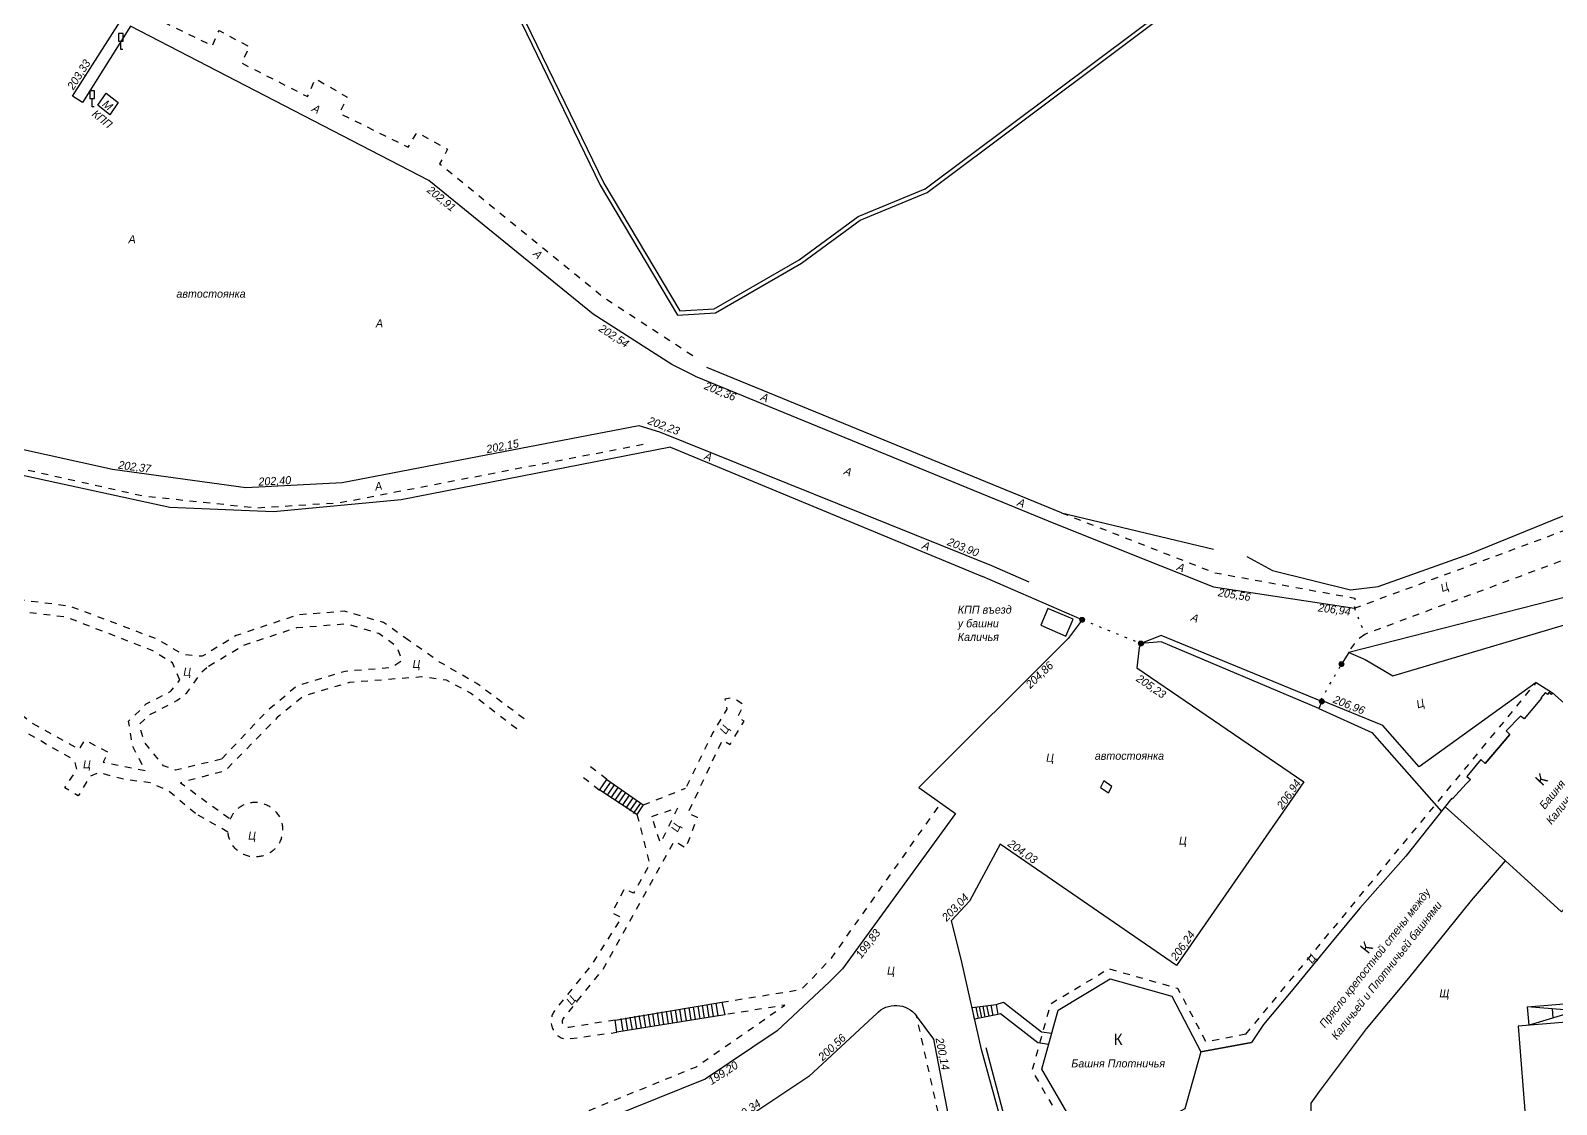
# Model space of a CAD drawing. Header units: metres. Extents: x 2227888 to 2228620, y 529759 to 530801.
# Drawn here: x 2227987.8 to 2228154.6, y 530452.1 to 530569.6 of the extents above; entities that cross this region are included whole.
import ezdxf

# ---------------------------------------------------------------- set-up
doc = ezdxf.new("R2010")
doc.units = ezdxf.units.M
doc.header["$LTSCALE"] = 0.5
for name, pattern in [('189_3', [3, 1.5, -1.5]), ('24', [3, 1.5, -1.5]), ('366', [2, 0.5, -1.5]), ('8_2', [5, 4, -1]), ('CONTI', [0])]:
    doc.linetypes.add(name, pattern=pattern)
for name, color, linetype in [('АВТОДОРОГИ', 252, 'CONTI'), ('КУЛЬТ_РИТУАЛ', 252, 'CONTI'), ('ОГРАЖДЕНИЯ', 252, 'CONTI'), ('СКЛАДСКИЕ', 252, 'CONTI'), ('ТРОТУАРЫ', 252, 'CONTI')]:
    doc.layers.add(name, color=color, linetype=linetype)
doc.layers.get('0').off()
doc.styles.add('БМ431', font='', dxfattribs={"height": 0.875})
doc.styles.add('древний курсив', font='', dxfattribs={"height": 0.875})
doc.styles.add('рубленый', font='', dxfattribs={"height": 1})
doc.styles.get('БМ431').set_extended_font_data('Bm431', italic=True)
doc.styles.get('древний курсив').set_extended_font_data('D431', italic=True)
doc.styles.get('рубленый').set_extended_font_data('P131')
doc.linetypes.add('119_3', pattern='A,6,-2,[12,GUGK.shx,S=1,R=0,X=0,Y=0],6,[12,GUGK.shx,S=1,R=180,X=0,Y=0],-2', length=16)
doc.linetypes.add('136', pattern='A,4,[2,GUGK.shx,S=0.2,R=0,X=0,Y=0],4,-2', length=10)
doc.linetypes.add('280', pattern='A,2,[9,GUGK.shx,S=0.25,R=0,X=0,Y=0.5],2,0', length=4)
doc.linetypes.add('474_1', pattern='A,1.5,[4,GUGK.shx,S=1,R=0,X=0,Y=-0.5],-0.5,[5,GUGK.shx,S=0.3,R=45,X=0,Y=0.5],0.001,-0.5,0.5', length=3.001)
doc.linetypes.add('474_2', pattern='A,2,[8,GUGK.shx,S=0.1,R=0,X=0,Y=0],2', length=4)
doc.linetypes.add('475_1a', pattern='A,2.5,[5,GUGK.shx,S=0.6,R=45,X=0,Y=0],2.5', length=5)
doc.linetypes.add('84a_2', pattern='A,0.001,[5,GUGK.shx,S=0.9,R=225,X=0,Y=0],0.5,[5,GUGK.shx,S=0.4,R=225,X=0,Y=0],0.5', length=1.001)

# ---------------------------------------------------------------- blocks, each defined once
blk = doc.blocks.new('g206_3')
for p, q in [((0.25, 1.75), (-0.25, 1.75)), ((-0.25, 1.75), (-0.25, 0.9)), ((0.25, 0.9), (0.25, 1.75)), ((-0.25, 0.9), (0, 0.9)), ((0, 0.9), (0.25, 0.9)), ((0, 0), (0, 0.9)), ((0.2, 0), (0, 0))]:
    blk.add_line(p, q)
blk = doc.blocks.new('468(1)')
at = {"color": 3}
for points in [[(-1, 1), (1, 1)], [(-0.6, 0.5), (0.6, 0.5)], [(-0.2, 0), (0.2, 0)]]:
    blk.add_lwpolyline(points, dxfattribs=at)
blk = doc.blocks.new('g107_1a')
at = {"linetype": 'Continuous'}
for p, q in [((-0.25, 0.05), (-0.05, 0.25)), ((-0.25, 0.05), (-0.05, 0.25)), ((-0.25, 0.04), (-0.04, 0.25)), ((-0.25, 0.04), (-0.04, 0.25)), ((-0.25, 0.04), (-0.04, 0.25)), ((-0.25, 0.04), (-0.04, 0.25)), ((-0.25, 0.04), (-0.04, 0.25)), ((-0.25, 0.03), (-0.03, 0.25)), ((-0.25, 0.03), (-0.03, 0.25)), ((-0.25, 0.03), (-0.03, 0.25)), ((-0.25, 0.03), (-0.03, 0.25)), ((-0.25, 0.03), (-0.03, 0.25)), ((-0.25, 0.02), (-0.02, 0.25)), ((-0.25, 0.02), (-0.02, 0.25)), ((-0.25, 0.02), (-0.02, 0.25)), ((-0.25, 0.02), (-0.02, 0.25)), ((-0.25, 0.02), (-0.02, 0.25)), ((-0.25, 0.01), (-0.01, 0.25)), ((-0.25, 0.01), (-0.01, 0.25)), ((-0.25, 0.01), (-0.01, 0.25)), ((-0.25, 0.01), (-0.01, 0.25)), ((-0.25, 0.01), (-0.01, 0.25)), ((-0.25, 0), (0, 0.25)), ((-0.25, 0), (0, 0.25)), ((-0.25, 0), (0, 0.25)), ((-0.25, 0), (0, 0.25)), ((-0.25, 0), (0, 0.25)), ((-0.25, 0), (0, 0.25)), ((-0.25, -0.01), (0.01, 0.25)), ((-0.25, -0.01), (0.01, 0.25)), ((-0.25, -0.01), (0.01, 0.25)), ((-0.25, -0.01), (0.01, 0.25)), ((-0.25, -0.01), (0.01, 0.25)), ((-0.25, -0.01), (0.01, 0.25)), ((-0.25, -0.02), (0.02, 0.25)), ((-0.25, -0.02), (0.02, 0.25)), ((-0.25, -0.02), (0.02, 0.25)), ((-0.25, -0.02), (0.02, 0.25)), ((-0.25, -0.02), (0.02, 0.25)), ((-0.25, -0.02), (0.02, 0.25)), ((-0.25, -0.03), (0.03, 0.25)), ((-0.25, -0.03), (0.03, 0.25)), ((-0.25, -0.03), (0.03, 0.25)), ((-0.25, -0.03), (0.03, 0.25)), ((-0.25, -0.03), (0.03, 0.25)), ((-0.25, -0.03), (0.03, 0.25)), ((-0.25, -0.04), (0.03, 0.25)), ((-0.25, -0.04), (0.04, 0.25)), ((-0.25, -0.04), (0.04, 0.25)), ((-0.25, -0.04), (0.04, 0.25)), ((-0.25, -0.04), (0.04, 0.25)), ((-0.25, -0.04), (0.04, 0.25)), ((-0.25, -0.04), (0.04, 0.25)), ((-0.25, -0.05), (0.05, 0.25)), ((-0.25, -0.05), (0.05, 0.25)), ((-0.25, -0.05), (0.05, 0.25)), ((-0.24, 0.08), (-0.08, 0.24)), ((-0.24, 0.08), (-0.08, 0.24)), ((-0.24, 0.08), (-0.08, 0.24)), ((-0.24, 0.07), (-0.07, 0.24)), ((-0.24, 0.07), (-0.07, 0.24)), ((-0.24, 0.07), (-0.07, 0.24)), ((-0.24, 0.07), (-0.07, 0.24)), ((-0.24, 0.06), (-0.06, 0.24)), ((-0.24, 0.06), (-0.06, 0.24)), ((-0.24, 0.06), (-0.06, 0.24)), ((-0.24, 0.06), (-0.06, 0.24)), ((-0.24, 0.06), (-0.06, 0.24)), ((-0.24, 0.05), (-0.05, 0.24)), ((-0.24, 0.05), (-0.05, 0.24)), ((-0.24, -0.05), (0.05, 0.24)), ((-0.24, -0.05), (0.05, 0.24)), ((-0.24, -0.05), (0.05, 0.24)), ((-0.24, -0.05), (0.05, 0.24)), ((-0.24, -0.06), (0.06, 0.24)), ((-0.24, -0.06), (0.06, 0.24)), ((-0.24, -0.06), (0.06, 0.24)), ((-0.24, -0.06), (0.06, 0.24)), ((-0.24, -0.06), (0.06, 0.24)), ((-0.24, -0.06), (0.06, 0.24)), ((-0.24, -0.06), (0.06, 0.24)), ((-0.24, -0.07), (0.07, 0.24)), ((-0.24, -0.07), (0.07, 0.24)), ((-0.24, -0.07), (0.07, 0.24)), ((-0.24, -0.07), (0.07, 0.24)), ((-0.24, -0.07), (0.07, 0.24)), ((-0.24, -0.07), (0.07, 0.24)), ((-0.24, -0.07), (0.07, 0.24)), ((-0.24, -0.08), (0.08, 0.24)), ((-0.24, -0.08), (0.08, 0.24)), ((-0.24, -0.08), (0.08, 0.24)), ((-0.24, -0.08), (0.08, 0.24)), ((-0.24, -0.08), (0.08, 0.24)), ((-0.24, -0.08), (0.08, 0.24)), ((-0.24, -0.08), (0.08, 0.24)), ((-0.24, -0.08), (0.08, 0.24)), ((-0.23, 0.11), (-0.11, 0.23)), ((-0.23, 0.1), (-0.1, 0.23)), ((-0.23, 0.1), (-0.1, 0.23)), ((-0.23, 0.1), (-0.1, 0.23)), ((-0.23, 0.09), (-0.09, 0.23)), ((-0.23, 0.09), (-0.09, 0.23)), ((-0.23, 0.09), (-0.09, 0.23)), ((-0.24, 0.09), (-0.09, 0.23)), ((-0.23, -0.09), (0.09, 0.23)), ((-0.23, -0.09), (0.09, 0.23)), ((-0.23, -0.09), (0.09, 0.23)), ((-0.23, -0.09), (0.09, 0.23)), ((-0.23, -0.09), (0.09, 0.23)), ((-0.23, -0.09), (0.09, 0.23)), ((-0.23, -0.09), (0.09, 0.23)), ((-0.23, -0.09), (0.09, 0.23)), ((-0.23, -0.1), (0.1, 0.23)), ((-0.23, -0.1), (0.1, 0.23)), ((-0.23, -0.1), (0.1, 0.23)), ((-0.23, -0.1), (0.1, 0.23)), ((-0.23, -0.1), (0.1, 0.23)), ((-0.23, -0.1), (0.1, 0.23)), ((-0.23, -0.1), (0.1, 0.23)), ((-0.23, -0.1), (0.1, 0.23)), ((-0.23, -0.11), (0.11, 0.23)), ((-0.23, -0.11), (0.11, 0.23)), ((-0.23, -0.11), (0.11, 0.23)), ((-0.22, 0.12), (-0.13, 0.22)), ((-0.22, 0.12), (-0.12, 0.22)), ((-0.22, 0.12), (-0.12, 0.22)), ((-0.22, 0.11), (-0.11, 0.22)), ((-0.22, 0.11), (-0.11, 0.22)), ((-0.22, -0.11), (0.11, 0.22)), ((-0.22, -0.11), (0.11, 0.22)), ((-0.22, -0.11), (0.11, 0.22)), ((-0.22, -0.11), (0.11, 0.22)), ((-0.22, -0.11), (0.11, 0.22)), ((-0.22, -0.12), (0.12, 0.22)), ((-0.22, -0.12), (0.12, 0.22)), ((-0.22, -0.12), (0.12, 0.22)), ((-0.22, -0.12), (0.12, 0.22)), ((-0.22, -0.12), (0.12, 0.22)), ((-0.22, -0.12), (0.12, 0.22)), ((-0.22, -0.12), (0.12, 0.22)), ((-0.22, -0.12), (0.12, 0.22)), ((-0.22, -0.12), (0.12, 0.22)), ((-0.22, -0.13), (0.13, 0.22)), ((-0.22, -0.13), (0.13, 0.22)), ((-0.21, 0.14), (-0.14, 0.21)), ((-0.21, 0.13), (-0.13, 0.21)), ((-0.21, 0.13), (-0.13, 0.21)), ((-0.21, -0.13), (0.13, 0.21)), ((-0.21, -0.13), (0.13, 0.21)), ((-0.21, -0.13), (0.13, 0.21)), ((-0.21, -0.13), (0.13, 0.21)), ((-0.21, -0.13), (0.13, 0.21)), ((-0.21, -0.13), (0.13, 0.21)), ((-0.21, -0.13), (0.13, 0.21)), ((-0.21, -0.14), (0.14, 0.21)), ((-0.21, -0.14), (0.14, 0.21)), ((-0.21, -0.14), (0.14, 0.21)), ((-0.21, -0.14), (0.14, 0.21)), ((-0.21, -0.14), (0.14, 0.21)), ((-0.21, -0.14), (0.14, 0.21)), ((-0.21, -0.14), (0.14, 0.21)), ((-0.21, -0.14), (0.14, 0.21)), ((-0.2, 0.15), (-0.15, 0.2)), ((-0.2, 0.14), (-0.14, 0.2)), ((-0.2, -0.14), (0.14, 0.2)), ((-0.2, -0.14), (0.14, 0.2)), ((-0.2, -0.15), (0.15, 0.2)), ((-0.2, -0.15), (0.15, 0.2)), ((-0.2, -0.15), (0.15, 0.2)), ((-0.2, -0.15), (0.15, 0.2)), ((-0.2, -0.15), (0.15, 0.2)), ((-0.2, -0.15), (0.15, 0.2)), ((-0.2, -0.15), (0.15, 0.2)), ((-0.2, -0.15), (0.15, 0.2)), ((-0.2, -0.15), (0.15, 0.2)), ((-0.2, -0.16), (0.16, 0.2)), ((-0.2, -0.16), (0.16, 0.2)), ((-0.19, 0.16), (-0.16, 0.19)), ((-0.19, -0.16), (0.16, 0.19)), ((-0.19, -0.16), (0.16, 0.19)), ((-0.19, -0.16), (0.16, 0.19)), ((-0.19, -0.16), (0.16, 0.19)), ((-0.19, -0.16), (0.16, 0.19)), ((-0.19, -0.16), (0.16, 0.19)), ((-0.19, -0.16), (0.16, 0.19)), ((-0.19, -0.16), (0.16, 0.19)), ((-0.19, -0.16), (0.16, 0.19)), ((-0.19, -0.17), (0.17, 0.19)), ((-0.19, -0.17), (0.17, 0.19)), ((-0.19, -0.17), (0.17, 0.19)), ((-0.18, -0.17), (0.17, 0.18)), ((-0.18, -0.17), (0.17, 0.18)), ((-0.18, -0.17), (0.17, 0.18)), ((-0.18, -0.17), (0.17, 0.18)), ((-0.18, -0.17), (0.17, 0.18)), ((-0.18, -0.17), (0.17, 0.18)), ((-0.18, -0.17), (0.17, 0.18)), ((-0.18, -0.17), (0.17, 0.18)), ((-0.18, -0.18), (0.18, 0.18)), ((-0.18, -0.18), (0.18, 0.18)), ((-0.18, -0.18), (0.18, 0.18)), ((-0.18, -0.18), (0.18, 0.18)), ((-0.17, -0.18), (0.18, 0.17)), ((-0.17, -0.18), (0.18, 0.17)), ((-0.17, -0.18), (0.18, 0.17)), ((-0.17, -0.18), (0.18, 0.17)), ((-0.17, -0.18), (0.18, 0.17)), ((-0.17, -0.18), (0.18, 0.17)), ((-0.17, -0.18), (0.18, 0.17)), ((-0.17, -0.19), (0.19, 0.17)), ((-0.17, -0.19), (0.19, 0.17)), ((-0.17, -0.19), (0.19, 0.17)), ((-0.17, -0.19), (0.19, 0.17)), ((-0.16, -0.19), (0.19, 0.16)), ((-0.16, -0.19), (0.19, 0.16)), ((-0.16, -0.19), (0.19, 0.16)), ((-0.16, -0.19), (0.19, 0.16)), ((-0.16, -0.19), (0.19, 0.16)), ((-0.16, -0.19), (0.19, 0.16)), ((-0.16, -0.19), (0.19, 0.16)), ((-0.16, -0.19), (0.19, 0.16)), ((-0.16, -0.19), (0.19, 0.16)), ((-0.16, -0.2), (0.2, 0.16)), ((-0.15, -0.2), (0.2, 0.15)), ((-0.15, -0.2), (0.2, 0.15)), ((-0.15, -0.2), (0.2, 0.15)), ((-0.15, -0.2), (0.2, 0.15)), ((-0.15, -0.2), (0.2, 0.15)), ((-0.15, -0.2), (0.2, 0.15)), ((-0.15, -0.2), (0.2, 0.15)), ((-0.15, -0.2), (0.2, 0.15)), ((-0.15, -0.2), (0.2, 0.15)), ((-0.15, -0.2), (0.2, 0.15)), ((-0.14, -0.2), (0.2, 0.14)), ((-0.14, -0.2), (0.2, 0.14)), ((-0.14, -0.21), (0.21, 0.14)), ((-0.14, -0.21), (0.21, 0.14)), ((-0.14, -0.21), (0.21, 0.14)), ((-0.14, -0.21), (0.21, 0.14)), ((-0.14, -0.21), (0.21, 0.14)), ((-0.14, -0.21), (0.21, 0.14)), ((-0.14, -0.21), (0.21, 0.14)), ((-0.13, -0.21), (0.21, 0.13)), ((-0.13, -0.21), (0.21, 0.13)), ((-0.13, -0.21), (0.21, 0.13)), ((-0.13, -0.21), (0.21, 0.13)), ((-0.13, -0.21), (0.21, 0.13)), ((-0.13, -0.21), (0.21, 0.13)), ((-0.13, -0.21), (0.21, 0.13)), ((-0.13, -0.22), (0.22, 0.13)), ((-0.13, -0.22), (0.22, 0.13)), ((-0.13, -0.22), (0.22, 0.12)), ((-0.12, -0.22), (0.22, 0.12)), ((-0.12, -0.22), (0.22, 0.12)), ((-0.12, -0.22), (0.22, 0.12)), ((-0.12, -0.22), (0.22, 0.12)), ((-0.12, -0.22), (0.22, 0.12)), ((-0.12, -0.22), (0.22, 0.12)), ((-0.12, -0.22), (0.22, 0.12)), ((-0.12, -0.22), (0.22, 0.12)), ((-0.11, -0.22), (0.22, 0.11)), ((-0.11, -0.22), (0.22, 0.11)), ((-0.11, -0.22), (0.22, 0.11)), ((-0.11, -0.22), (0.22, 0.11)), ((-0.11, -0.22), (0.22, 0.11)), ((-0.11, -0.23), (0.23, 0.11)), ((-0.11, -0.23), (0.23, 0.11)), ((-0.11, -0.23), (0.23, 0.11)), ((-0.11, -0.23), (0.23, 0.11)), ((-0.1, -0.23), (0.23, 0.1)), ((-0.1, -0.23), (0.23, 0.1)), ((-0.1, -0.23), (0.23, 0.1)), ((-0.1, -0.23), (0.23, 0.1)), ((-0.1, -0.23), (0.23, 0.1)), ((-0.1, -0.23), (0.23, 0.1)), ((-0.1, -0.23), (0.23, 0.1)), ((-0.1, -0.23), (0.23, 0.1)), ((-0.09, -0.23), (0.23, 0.09)), ((-0.09, -0.23), (0.23, 0.09)), ((-0.09, -0.23), (0.23, 0.09)), ((-0.09, -0.23), (0.23, 0.09)), ((-0.09, -0.23), (0.23, 0.09)), ((-0.09, -0.23), (0.23, 0.09)), ((-0.09, -0.23), (0.23, 0.09)), ((-0.09, -0.24), (0.23, 0.09)), ((-0.08, -0.24), (0.24, 0.08)), ((-0.08, -0.24), (0.24, 0.08)), ((-0.08, -0.24), (0.24, 0.08)), ((-0.08, -0.24), (0.24, 0.08)), ((-0.08, -0.24), (0.24, 0.08)), ((-0.08, -0.24), (0.24, 0.08)), ((-0.08, -0.24), (0.24, 0.08)), ((-0.07, -0.24), (0.24, 0.07)), ((-0.07, -0.24), (0.24, 0.07)), ((-0.07, -0.24), (0.24, 0.07)), ((-0.07, -0.24), (0.24, 0.07)), ((-0.07, -0.24), (0.24, 0.07)), ((-0.07, -0.24), (0.24, 0.07)), ((-0.07, -0.24), (0.24, 0.07)), ((-0.06, -0.24), (0.24, 0.06)), ((-0.06, -0.24), (0.24, 0.06)), ((-0.06, -0.24), (0.24, 0.06)), ((-0.06, -0.24), (0.24, 0.06)), ((-0.06, -0.24), (0.24, 0.06)), ((-0.06, -0.24), (0.24, 0.06)), ((-0.06, -0.24), (0.24, 0.06)), ((-0.06, -0.24), (0.24, 0.06)), ((-0.05, -0.24), (0.24, 0.05)), ((-0.05, -0.24), (0.24, 0.05)), ((-0.05, -0.24), (0.24, 0.05)), ((-0.05, -0.25), (0.25, 0.05)), ((-0.05, -0.25), (0.25, 0.05)), ((-0.05, -0.25), (0.25, 0.05)), ((-0.04, -0.25), (0.25, 0.04)), ((-0.04, -0.25), (0.25, 0.04)), ((-0.04, -0.25), (0.25, 0.04)), ((-0.04, -0.25), (0.25, 0.04)), ((-0.04, -0.25), (0.25, 0.04)), ((-0.04, -0.25), (0.25, 0.04)), ((-0.04, -0.25), (0.25, 0.04)), ((-0.03, -0.25), (0.25, 0.03)), ((-0.03, -0.25), (0.25, 0.03)), ((-0.03, -0.25), (0.25, 0.03)), ((-0.03, -0.25), (0.25, 0.03)), ((-0.03, -0.25), (0.25, 0.03)), ((-0.03, -0.25), (0.25, 0.03)), ((-0.02, -0.25), (0.25, 0.02)), ((-0.02, -0.25), (0.25, 0.02)), ((-0.02, -0.25), (0.25, 0.02)), ((-0.02, -0.25), (0.25, 0.02)), ((-0.02, -0.25), (0.25, 0.02)), ((-0.02, -0.25), (0.25, 0.02)), ((-0.01, -0.25), (0.25, 0.01)), ((-0.01, -0.25), (0.25, 0.01)), ((-0.01, -0.25), (0.25, 0.01)), ((-0.01, -0.25), (0.25, 0.01)), ((-0.01, -0.25), (0.25, 0.01)), ((-0.01, -0.25), (0.25, 0.01)), ((0, -0.25), (0.25, 0)), ((0, -0.25), (0.25, 0)), ((0, -0.25), (0.25, 0)), ((0, -0.25), (0.25, 0)), ((0, -0.25), (0.25, 0)), ((0, -0.25), (0.25, 0)), ((0.01, -0.25), (0.25, -0.01)), ((0.01, -0.25), (0.25, -0.01)), ((0.01, -0.25), (0.25, -0.01)), ((0.01, -0.25), (0.25, -0.01)), ((0.01, -0.25), (0.25, -0.01)), ((0.02, -0.25), (0.25, -0.02)), ((0.02, -0.25), (0.25, -0.02)), ((0.02, -0.25), (0.25, -0.02)), ((0.02, -0.25), (0.25, -0.02)), ((0.02, -0.25), (0.25, -0.02)), ((0.02, -0.25), (0.25, -0.02)), ((0.03, -0.25), (0.25, -0.03)), ((0.03, -0.25), (0.25, -0.03)), ((0.03, -0.25), (0.25, -0.03)), ((0.03, -0.25), (0.25, -0.03)), ((0.03, -0.25), (0.25, -0.04)), ((0.04, -0.25), (0.25, -0.04)), ((0.04, -0.25), (0.25, -0.04)), ((0.04, -0.25), (0.25, -0.04)), ((0.04, -0.25), (0.25, -0.04)), ((0.05, -0.25), (0.25, -0.05)), ((0.05, -0.25), (0.25, -0.05)), ((0.05, -0.24), (0.24, -0.05)), ((0.05, -0.24), (0.24, -0.05)), ((0.05, -0.24), (0.24, -0.05)), ((0.06, -0.24), (0.24, -0.06)), ((0.06, -0.24), (0.24, -0.06)), ((0.06, -0.24), (0.24, -0.06)), ((0.06, -0.24), (0.24, -0.06)), ((0.07, -0.24), (0.24, -0.07)), ((0.07, -0.24), (0.24, -0.07)), ((0.07, -0.24), (0.24, -0.07)), ((0.07, -0.24), (0.24, -0.07)), ((0.08, -0.24), (0.24, -0.08)), ((0.08, -0.24), (0.24, -0.08)), ((0.08, -0.24), (0.24, -0.08)), ((0.08, -0.24), (0.24, -0.08)), ((0.09, -0.23), (0.23, -0.09)), ((0.09, -0.23), (0.23, -0.09)), ((0.09, -0.23), (0.23, -0.09)), ((0.1, -0.23), (0.23, -0.1)), ((0.1, -0.23), (0.23, -0.1)), ((0.1, -0.23), (0.23, -0.1)), ((0.11, -0.23), (0.23, -0.11)), ((0.11, -0.23), (0.23, -0.11)), ((0.11, -0.22), (0.22, -0.11)), ((0.12, -0.22), (0.22, -0.12)), ((0.12, -0.22), (0.22, -0.12)), ((0.12, -0.22), (0.22, -0.12)), ((0.13, -0.21), (0.21, -0.13)), ((0.13, -0.21), (0.21, -0.13)), ((0.14, -0.21), (0.21, -0.14)), ((0.14, -0.21), (0.21, -0.14)), ((0.15, -0.2), (0.2, -0.15)), ((0.16, -0.19), (0.19, -0.16)), ((0.17, -0.18), (0.18, -0.17))]:
    blk.add_line(p, q, dxfattribs=at)
blk.add_circle((0, 0), 0.25, dxfattribs=at)

msp = doc.modelspace()

# ---------------------------------------------------------------- linework, layer by layer
at = {"layer": 'КУЛЬТ_РИТУАЛ', "extrusion": (1.22465e-16, -2.71926e-32, -1)}
msp.add_line((2228149.06, 530478.77), (2228142.44, 530484.68), dxfattribs=at)
at = {"layer": 'КУЛЬТ_РИТУАЛ', "extrusion": (-2.03036e-17, 5.69296e-17, -1)}
for p, q in [((2228156.84, 530462.39), (2228151.46, 530462.81)), ((2228156.84, 530462.39), (2228151.63, 530460.83)), ((2228154.15, 530462.6), (2228154.23, 530461.61))]:
    msp.add_line(p, q, dxfattribs=at)
at = {"layer": 'КУЛЬТ_РИТУАЛ', "linetype": '24', "flags": 128}
for points in [[(2228120.68, 530459.84), (2228152.42, 530498.26)], [(2228120.68, 530459.84), (2228120.68, 530459.84), (2228120.68, 530459.84), (2228120.68, 530459.84), (2228120.68, 530459.84), (2228120.68, 530459.84), (2228120.68, 530459.84), (2228120.68, 530459.84), (2228120.68, 530459.84), (2228120.68, 530459.84), (2228120.68, 530459.84), (2228120.68, 530459.84), (2228120.68, 530459.84), (2228116.33, 530458.99), (2228113.25, 530464.81), (2228105.7, 530466.96), (2228099.31, 530463.11), (2228097.29, 530455.85), (2228100.93, 530449.58), (2228108.25, 530447.43), (2228113.89, 530450.46), (2228116.69, 530448.07), (2228120.32, 530445.22)]]:
    msp.add_lwpolyline(points, dxfattribs=at)
at = {"layer": 'КУЛЬТ_РИТУАЛ', "extrusion": (1.22465e-16, -2.71926e-32, -1), "elevation": 0}
msp.add_lwpolyline([(-2228157.4, 530494.89), (-2228159.03, 530493.53), (-2228157.4, 530494.89), (-2228157.1, 530494.56), (-2228156.44, 530495.15), (-2228154.19, 530497.16), (-2228154.04, 530496.97), (-2228153.8, 530497.17), (-2228153.64, 530496.98), (-2228153.41, 530497.18), (-2228152.93, 530496.6), (-2228152.98, 530496.56), (-2228151.08, 530494.3), (-2228150.7, 530494.61), (-2228149.12, 530492.98), (-2228149.51, 530492.61)], dxfattribs=at)
at = {"layer": 'КУЛЬТ_РИТУАЛ', "extrusion": (1.22465e-16, -2.71926e-32, -1)}
msp.add_lwpolyline([(-2228146.83, 530489.42), (-2228149.51, 530492.61), (-2228146.83, 530489.42), (-2228146.36, 530489.85), (-2228144.83, 530487.99), (-2228145.23, 530487.66), (-2228144.76, 530487.2), (-2228143.27, 530485.56), (-2228143.19, 530485.62), (-2228138.16, 530479.3), (-2228133.13, 530473.61), (-2228130.3, 530470.2), (-2228125.63, 530464.51), (-2228122.61, 530460.89), (-2228121.27, 530458.93), (-2228115.76, 530457.92), (-2228121.27, 530458.93)], dxfattribs=at)
at = {"layer": 'КУЛЬТ_РИТУАЛ', "extrusion": (-2.03036e-17, 5.69296e-17, -1), "elevation": 0}
for points in [[(-2228166.58, 530486.62), (-2228166.3, 530486.3), (-2228166.61, 530486.04), (-2228163.98, 530483.23), (-2228164.17, 530483.06), (-2228163.98, 530482.85), (-2228164.18, 530482.68), (-2228162.75, 530481.06), (-2228159.8, 530477.64), (-2228158.38, 530476.02), (-2228158.19, 530476.2), (-2228158.01, 530475.98), (-2228157.81, 530476.15), (-2228155.18, 530473.2), (-2228149.06, 530478.77)], [(-2228151.63, 530460.83), (-2228151.46, 530462.81), (-2228156.76, 530463.25), (-2228156.93, 530461.23)], [(-2228168.3, 530401.66), (-2228170.19, 530402.02), (-2228168.49, 530416.67), (-2228166.13, 530433.04), (-2228164.33, 530451.21), (-2228161.85, 530450.89), (-2228160.58, 530461.53), (-2228150.43, 530460.7), (-2228151.27, 530450.05), (-2228148.97, 530449.95), (-2228149.41, 530440.97), (-2228150.81, 530423.08), (-2228147.81, 530422.69), (-2228149.31, 530411.77), (-2228149.84, 530407.92), (-2228151.17, 530398.43), (-2228160.36, 530400.16)], [(-2228147.74, 530365.05), (-2228140.79, 530391.07), (-2228136.41, 530408.52), (-2228132.01, 530426.98), (-2228130.56, 530433.02), (-2228127.66, 530445.03), (-2228127.8, 530452.29)]]:
    msp.add_lwpolyline(points, dxfattribs=at)
at = {"layer": 'КУЛЬТ_РИТУАЛ', "extrusion": (-2.03036e-17, 5.69296e-17, -1)}
msp.add_lwpolyline([(-2228127.8, 530452.29), (-2228127.8, 530452.29), (-2228128.73, 530453.56), (-2228133.84, 530460.42), (-2228138.47, 530465.95), (-2228145.35, 530474.46), (-2228149.06, 530478.77)], dxfattribs=at)
at = {"layer": 'КУЛЬТ_РИТУАЛ', "extrusion": (1.22465e-16, -2.71926e-32, -1)}
msp.add_lwpolyline([(-2228100.17, 530462.46), (-2228105.84, 530465.88), (-2228112.56, 530463.97), (-2228115.76, 530457.92), (-2228114.01, 530451.67), (-2228108.14, 530448.51), (-2228101.6, 530450.43), (-2228098.36, 530455.99)], close=True, dxfattribs=at)
at = {"layer": 'ОГРАЖДЕНИЯ', "linetype": '475_1a', "flags": 128}
msp.add_lwpolyline([(2228031.16, 530591.72), (2228050.09, 530552.63), (2228058.55, 530538.44), (2228062.69, 530538.68), (2228072.08, 530544.1), (2228078.52, 530548.81), (2228085.83, 530551.86), (2228127.66, 530583.2), (2228129, 530590.79), (2228124.38, 530601.32), (2228120.07, 530617.3), (2228104.52, 530635.39)], dxfattribs=at)
at = {"layer": 'ОГРАЖДЕНИЯ', "flags": 128}
msp.add_lwpolyline([(2228031.53, 530591.93), (2228050.48, 530552.85), (2228058.79, 530538.9), (2228062.55, 530539.12), (2228071.83, 530544.48), (2228078.3, 530549.21), (2228085.6, 530552.25), (2228127.25, 530583.45), (2228128.53, 530590.74), (2228123.96, 530601.17), (2228119.66, 530617.09), (2228104.18, 530635.09)], dxfattribs=at)
at = {"layer": 'ОГРАЖДЕНИЯ', "linetype": '474_1', "flags": 128}
for points in [[(2228120.79, 530512.06), (2228123.58, 530510.53), (2228132.12, 530508.39), (2228135.15, 530508.77), (2228145.14, 530512.34), (2228165.38, 530520.58), (2228177.4, 530537.54), (2228177.4, 530537.54), (2228177.4, 530537.54)], [(2228057.77, 530523.99), (2228028.33, 530518.24), (2228014.39, 530516.93), (2228003.03, 530517.39), (2227975.02, 530523.48)], [(2228102.78, 530505.14), (2228091.89, 530509.86)], [(2228170.53, 530500.97), (2228159.32, 530508.54), (2228131.93, 530501.56), (2228131.12, 530500.29)], [(2228128.63, 530495.45), (2228111.43, 530502.74), (2228109.2, 530502.55)], [(2228128.98, 530496.21), (2228128.63, 530495.45), (2228134.45, 530492.82), (2228142.07, 530484.17), (2228142.07, 530484.17)]]:
    msp.add_lwpolyline(points, dxfattribs=at)
at = {"layer": 'ОГРАЖДЕНИЯ', "linetype": '474_2', "flags": 128}
for points in [[(2228100.5, 530516.84), (2228061.74, 530532.71)], [(2228057.77, 530523.99), (2228091.89, 530509.86)], [(2228100.5, 530516.84), (2228117.12, 530512.85)]]:
    msp.add_lwpolyline(points, dxfattribs=at)
at = {"layer": 'ОГРАЖДЕНИЯ', "linetype": '280', "elevation": 196.22, "flags": 128}
msp.add_lwpolyline([(2228117.46, 530378.51), (2228117.03, 530387.55), (2228105.78, 530413.86), (2228100.47, 530427.6), (2228098.94, 530433.16), (2228092.27, 530458.34), (2228092.27, 530458.34)], dxfattribs=at)
at = {"layer": 'СКЛАДСКИЕ', "flags": 128}
msp.add_lwpolyline([(2227996.08, 530562.72), (2227997.39, 530561.67), (2227996.49, 530560.33), (2227995.18, 530561.39)], close=True, dxfattribs=at)
at = {"layer": 'СКЛАДСКИЕ'}
msp.add_lwpolyline([(2228099.04, 530506.38), (2228098.24, 530504.55), (2228100.99, 530503.35), (2228101.79, 530505.19)], close=True, dxfattribs=at)
at = {"layer": 'ТРОТУАРЫ', "linetype": '189_3', "flags": 128}
for points in [[(2228132.54, 530506.4), (2228167.42, 530519.32, 0.126731), (2228168.85, 530520.32), (2228181.18, 530534.77), (2228208.57, 530566.5), (2228224.89, 530578.02), (2228285.63, 530603.53), (2228298.64, 530608.98)], [(2228216.64, 530568.41), (2228216.64, 530568.41), (2228210.43, 530564.15), (2228183.27, 530532.34), (2228171.39, 530518.43, -0.143162), (2228168.51, 530516.55), (2228133.67, 530503.54)], [(2228029.17, 530502.88), (2228026.39, 530504.84), (2228022.15, 530506.06), (2228017.02, 530505.66), (2228010.29, 530503.4), (2228006.59, 530501.14), (2228004.53, 530501.3), (2228001.62, 530503.03), (2227992.14, 530506.61), (2227984.93, 530507.51), (2227977.21, 530507.46), (2227971.26, 530505.7), (2227971.77, 530504.44), (2227975.96, 530505.82, -0.206347), (2227976.7, 530505.45), (2227978, 530502.58), (2227978.95, 530499.8, -0.180766), (2227978.3, 530498.57), (2227973.79, 530494.96)], [(2228051.73, 530461.38), (2228046.69, 530460.57, -0.639649), (2228046.05, 530461.52), (2228050.37, 530466.91), (2228058.21, 530480.95), (2228059.46, 530480.2), (2228060.73, 530483.51), (2228059.69, 530484), (2228063.45, 530492), (2228064.29, 530491.51), (2228065.81, 530494.06), (2228065.1, 530494.48), (2228065.77, 530495.83), (2228064.57, 530496.62), (2228063.71, 530496.44), (2228063.93, 530495.38), (2228062.44, 530492.86), (2228059.43, 530486.71)], [(2228009.66, 530483.33, -0.117666), (2228010.45, 530484.47, -0.122436), (2228011.64, 530485.1, -0.162247), (2228013.52, 530484.95, -0.159728), (2228014.96, 530483.69, -0.14902), (2228015.37, 530482.01, -0.149018), (2228014.78, 530480.38, -0.152601), (2228013.36, 530479.37, -0.145658), (2228011.54, 530479.32, -0.156596), (2228010.08, 530480.26, -0.150351), (2228009.39, 530481.93)], [(2228054.11, 530483.83), (2228055.5, 530478.42), (2228053.74, 530475.23), (2228052.72, 530475.72), (2228051.37, 530473.1), (2228052.4, 530472.59), (2228049.11, 530467.39), (2228045.17, 530462.5, 0.554097), (2228046.29, 530459.27), (2228051.92, 530460.05)]]:
    msp.add_lwpolyline(points, format="xyb", dxfattribs=at)
at = {"layer": 'ТРОТУАРЫ', "flags": 128}
for points in [[(2228060.47, 530531.77), (2228060.47, 530531.77), (2228057.93, 530533.05), (2228049.32, 530538.55), (2228031.34, 530553.14), (2227998.73, 530570.03), (2227993.5, 530561.68), (2227992.41, 530562.36), (2228003.67, 530580.03)], [(2227983.81, 530549.94), (2227985.1, 530548.91), (2227978.12, 530540.7), (2227967.23, 530529.09), (2227968.07, 530527.94), (2227996.76, 530521.6), (2228011.36, 530519.59), (2228021.87, 530520.14), (2228054.32, 530526.38), (2228056.56, 530525.69), (2228056.56, 530525.69)], [(2228060.47, 530531.77), (2228099.87, 530515.63), (2228117.13, 530508.75), (2228132.54, 530506.4), (2228132.54, 530506.4)], [(2228056.56, 530525.69), (2228092.88, 530511.05), (2228096.95, 530509.29)], [(2228102.78, 530505.14), (2228101.24, 530503.1), (2228084.91, 530486.8), (2228088.92, 530483.94), (2228076.58, 530466.96)], [(2228128.98, 530496.21), (2228111.4, 530503.4), (2228109.2, 530502.55), (2228109.01, 530502.07), (2228108.74, 530499.88), (2228127.02, 530487.4), (2228113.08, 530467.34), (2228093.82, 530480.6), (2228090.45, 530474.37), (2228088.48, 530472.25)], [(2228152.42, 530498.26), (2228154.19, 530497.16)], [(2228050.03, 530486.51), (2228050.81, 530487.69), (2228054.8, 530484.9), (2228054.11, 530483.83), (2228050.04, 530486.52)], [(2228117.71, 530359), (2228117.48, 530378.46), (2228116.58, 530387.37), (2228102.31, 530421.87), (2228100.21, 530427.45), (2228091.76, 530458.17), (2228089.63, 530467.69), (2228088.48, 530472.25)], [(2228076.58, 530466.96), (2228075.15, 530465.56), (2228069.44, 530460.21), (2228061.57, 530454.93), (2228038.13, 530445.46), (2228014.3, 530435.77), (2227991.24, 530426.5), (2227986.89, 530425.11), (2227983.45, 530425.11), (2227980.81, 530426.68), (2227965.93, 530440.99)], [(2228051.73, 530461.38), (2228063.38, 530463.33), (2228063.71, 530461.96), (2228051.92, 530460.05), (2228051.73, 530461.38)]]:
    msp.add_lwpolyline(points, dxfattribs=at)
at = {"layer": 'ТРОТУАРЫ', "linetype": '189_3', "flags": 128}
for points in [[(2228004.88, 530579.17), (2227999.73, 530571.72), (2228007.7, 530567.9), (2228008.42, 530569.55), (2228011.73, 530567.78), (2228010.87, 530566.01), (2228018.1, 530562.33), (2228018.97, 530564.28), (2228022.41, 530562.29), (2228021.58, 530560.51), (2228029.1, 530556.8), (2228030.08, 530558.42), (2228033.41, 530556.58), (2228032.54, 530554.99), (2228050.43, 530540.41), (2228060.63, 530533.75)], [(2227962.62, 530526.05), (2227965.57, 530526.43), (2228000.2, 530518.67), (2228012.55, 530517.38), (2228021.65, 530517.94), (2228054.9, 530524.34)], [(2228100.5, 530516.84), (2228117.25, 530510.28), (2228132.57, 530507.51), (2228132.54, 530506.4)], [(2228004.13, 530498.53), (2228003.34, 530500.42), (2228001.11, 530501.78), (2227991.77, 530505.4), (2227985.36, 530506.2), (2227978.34, 530506.18), (2227978.03, 530505.5), (2227978.82, 530503.27), (2227981.4, 530499.96), (2227982.99, 530498.2), (2227983.79, 530498.92), (2227986.15, 530496.68), (2227985.45, 530495.84), (2227988.06, 530493.78)], [(2228007.28, 530500.07), (2228011.09, 530502.35), (2228016.91, 530504.28), (2228022.34, 530504.7), (2228025.88, 530503.66), (2228027.77, 530502.3), (2228028.45, 530500.68), (2228027.28, 530499.89), (2228022.2, 530499.49), (2228016.96, 530497.9), (2228013.67, 530495.15), (2228008.7, 530489.89), (2228008.7, 530489.89)], [(2228133.67, 530503.54), (2228132.8, 530502.89), (2228131.86, 530501.6)], [(2228041.76, 530494.3), (2228036.6, 530498.17), (2228032.54, 530500.51), (2228029.17, 530502.88)], [(2228008.7, 530489.89), (2228003.68, 530488.7), (2228002.35, 530489.18), (2228000.28, 530491.75), (2228000.28, 530491.75), (2227999.69, 530493.67), (2228000.87, 530494.77), (2228003.82, 530496.3), (2228004.89, 530497.13), (2228006.47, 530499.37), (2228007.28, 530500.07)], [(2227988.06, 530493.78), (2227993.15, 530490.98), (2227993.79, 530491.99), (2227996.32, 530490.64), (2227995.75, 530489.58), (2228000.36, 530488.65), (2227998.92, 530491.43), (2227998.54, 530494.05), (2228000.46, 530495.93), (2228003.17, 530497.32), (2228004.13, 530498.53)], [(2228040.96, 530493.2), (2228035.9, 530497.12), (2228033.3, 530498.53), (2228030.59, 530498.88), (2228022.67, 530498.28), (2228017.6, 530496.76), (2228014.79, 530494.44), (2228009.08, 530488.62), (2228004.21, 530487.32), (2228009.66, 530483.33)], [(2228005.84, 530483.94), (2228002.97, 530486.37), (2228000.9, 530487.31), (2227998.07, 530487.68), (2227995.26, 530488.42), (2227994.28, 530487.99), (2227993.03, 530485.88), (2227991.55, 530486.78), (2227992.88, 530488.73), (2227992.63, 530489.78), (2227987.57, 530492.65)], [(2228050.81, 530487.69), (2228049.04, 530489.06)], [(2228048.25, 530487.91), (2228050.03, 530486.51), (2228050.03, 530486.51)], [(2228054.8, 530484.9), (2228059.43, 530486.71)], [(2228063.38, 530463.33), (2228072.09, 530464.72), (2228075.38, 530468.16), (2228087.38, 530485.15)], [(2228009.39, 530481.93), (2228005.84, 530483.94)], [(2228055.73, 530483.63), (2228058.55, 530484.57), (2228056.67, 530480.71), (2228055.73, 530483.63)], [(2228014.11, 530437.46), (2228021.93, 530440.68), (2228027.96, 530443.08), (2228037.38, 530446.8), (2228060.6, 530456.28), (2228070.27, 530463), (2228063.71, 530461.96)]]:
    msp.add_lwpolyline(points, dxfattribs=at)
at = {"layer": 'ТРОТУАРЫ', "linetype": '366', "flags": 128}
for points in [[(2228132.54, 530506.4), (2228133.67, 530503.54)], [(2228102.78, 530505.14), (2228109.2, 530502.55)], [(2228128.88, 530496.34), (2228131.12, 530500.29)]]:
    msp.add_lwpolyline(points, dxfattribs=at)
at = {"layer": 'ТРОТУАРЫ'}
for points in [[(2228131.86, 530501.6), (2228133.72, 530500.79), (2228136.73, 530499.02), (2228159.8, 530505.86), (2228168.51, 530499.99)], [(2228152.42, 530498.26), (2228139.63, 530489.05), (2228135.66, 530493.57), (2228128.88, 530496.34)]]:
    msp.add_lwpolyline(points, dxfattribs=at)
at = {"layer": 'ТРОТУАРЫ', "linetype": '136', "flags": 128}
for points in [[(2228050.46, 530486.25), (2228051.25, 530487.38)], [(2228050.87, 530485.96), (2228051.66, 530487.09)], [(2228051.28, 530485.67), (2228052.07, 530486.81)], [(2228051.69, 530485.39), (2228052.48, 530486.52)], [(2228052.1, 530485.1), (2228052.89, 530486.24)], [(2228052.51, 530484.82), (2228053.3, 530485.95)], [(2228052.92, 530484.53), (2228053.71, 530485.66)], [(2228053.33, 530484.24), (2228054.12, 530485.38)], [(2228053.74, 530483.96), (2228054.53, 530485.09)], [(2228061.24, 530462.98), (2228061.46, 530461.59)], [(2228061.73, 530463.06), (2228061.96, 530461.67)], [(2228062.23, 530463.14), (2228062.45, 530461.75)], [(2228062.72, 530463.22), (2228062.94, 530461.83)], [(2228052.35, 530461.55), (2228052.58, 530460.16)], [(2228052.85, 530461.63), (2228053.07, 530460.24)], [(2228053.34, 530461.71), (2228053.57, 530460.32)], [(2228053.83, 530461.79), (2228054.06, 530460.4)], [(2228054.33, 530461.87), (2228054.55, 530460.48)], [(2228054.82, 530461.95), (2228055.05, 530460.56)], [(2228055.32, 530462.03), (2228055.54, 530460.64)], [(2228055.81, 530462.11), (2228056.03, 530460.72)], [(2228056.3, 530462.19), (2228056.53, 530460.8)], [(2228056.8, 530462.27), (2228057.02, 530460.88)], [(2228057.29, 530462.35), (2228057.51, 530460.96)], [(2228057.78, 530462.43), (2228058.01, 530461.04)], [(2228058.28, 530462.5), (2228058.5, 530461.12)], [(2228058.77, 530462.58), (2228058.99, 530461.2)], [(2228059.26, 530462.66), (2228059.49, 530461.28)], [(2228059.76, 530462.74), (2228059.98, 530461.36)], [(2228060.25, 530462.82), (2228060.48, 530461.44)], [(2228060.75, 530462.9), (2228060.97, 530461.51)]]:
    msp.add_lwpolyline(points, dxfattribs=at)
at = {"layer": 'ТРОТУАРЫ', "flags": 128}
msp.add_lwpolyline([(2228104.79, 530486.81), (2228105.64, 530486.23), (2228106.01, 530486.92), (2228105.16, 530487.51)], close=True, dxfattribs=at)
for points in [[(2228079.94, 530461.73), (2228080.29, 530462.07, -0.46568), (2228084.66, 530461.85), (2228084.66, 530461.85)], [(2228079.94, 530461.73), (2228072.88, 530455.22), (2228064.48, 530449.59), (2228041.01, 530439.92), (2228026.55, 530434.03), (2228019.94, 530431.3), (2228011.39, 530427.73), (2227993.33, 530420.62), (2227991.65, 530418.74, 0.169611), (2227991.38, 530413.82), (2228002.63, 530386.8), (2228010.89, 530366.69), (2228017.62, 530350.42), (2228014.12, 530348.87), (2228012.88, 530343.36), (2228009.22, 530331.99)]]:
    msp.add_lwpolyline(points, format="xyb", dxfattribs=at)
at = {"layer": 'ТРОТУАРЫ', "linetype": 'Continuous', "lineweight": 25, "elevation": 202.67}
msp.add_lwpolyline([(2228090.74, 530462.74), (2228093.39, 530463.09), (2228093.57, 530462), (2228091.02, 530461.49)], close=True, dxfattribs=at)
at = {"layer": 'ТРОТУАРЫ', "linetype": 'Continuous', "lineweight": 25}
for points, elevation in [([(2228092.33, 530462.95), (2228092.56, 530461.8)], 202.67), ([(2228092.78, 530463.01), (2228093.01, 530461.89)], 202.67), ([(2228093.39, 530463.09), (2228094.16, 530463.32), (2228098.32, 530460.08), (2228099.46, 530459.93)], 202.67), ([(2228091.14, 530462.79), (2228091.41, 530461.56)], 202.67), ([(2228091.51, 530462.84), (2228091.76, 530461.63)], 202.67), ([(2228091.91, 530462.89), (2228092.15, 530461.71)], 202.67), ([(2228099.12, 530458.69), (2228097.92, 530458.88), (2228093.86, 530462.05), (2228093.57, 530462)], 0)]:
    msp.add_lwpolyline(points, dxfattribs=dict(at, elevation=elevation))
at = {"layer": 'ТРОТУАРЫ', "linetype": '189_3', "lineweight": 25, "elevation": 198.59}
msp.add_lwpolyline([(2228100.64, 530411.79), (2228089.65, 530439.62), (2228084.66, 530461.85)], dxfattribs=at)
at = {"layer": 'ТРОТУАРЫ', "linetype": 'ByBlock'}
msp.add_lwpolyline([(2228110.73, 530389.42), (2228110.73, 530389.42), (2228110.73, 530389.42), (2228110.73, 530389.42), (2228110.73, 530389.42), (2228092.71, 530436.17), (2228090.89, 530440.04), (2228088.17, 530450.95), (2228086.56, 530459.3), (2228084.66, 530461.85)], dxfattribs=at)

# ---------------------------------------------------------------- block references
at = {"linetype": '8_2'}
for p in [(2228145.06, 530567.47), (2228149.05, 530558.95), (2228134.1, 530551.88), (2228144.41, 530550.72), (2228123.98, 530548.01), (2228137.4, 530543.97), (2228110.22, 530543.53), (2228099.69, 530539.36), (2228122.17, 530538.3), (2228105.67, 530534.22), (2228093.25, 530532.36), (2228085.58, 530527.47)]:
    msp.add_blockref('468(1)', p, dxfattribs=at)
at = {"layer": 'АВТОДОРОГИ'}
for p in [(2227997.69, 530567.47, 203.93), (2227994.56, 530561.21, 203.43)]:
    msp.add_blockref('g206_3', p, dxfattribs=at)
at = {"layer": 'ОГРАЖДЕНИЯ', "linetype": '119_3'}
for p in [(2228102.78, 530505.14), (2228109.2, 530502.55), (2228131.12, 530500.29), (2228128.98, 530496.21)]:
    msp.add_blockref('g107_1a', p, dxfattribs=at)

# ---------------------------------------------------------------- texts
at = {"layer": 'АВТОДОРОГИ', "linetype": '280', "style": 'древний курсив'}
msp.add_text('203,33', height=0.875, rotation=57.4805, dxfattribs=at).set_placement((2227992.5, 530562.99))
at = {"layer": 'КУЛЬТ_РИТУАЛ', "linetype": '366'}
for s, height, rotation, style, p in [('К', 1.25, 45.2057, 'рубленый', (2228153.07, 530486.89)), ('Башня', 0.875, 50.9144, 'БМ431', (2228153.35, 530484.35)), ('Каличья', 0.875, 50.9144, 'БМ431', (2228154.08, 530482.69)), ('Прясло крепостной стены между', 0.875, 51.9916, 'БМ431', (2228129.31, 530460.46)), ('Каличьей и Плотничьей башнями', 0.875, 51.9916, 'БМ431', (2228130.61, 530459.16)), ('К', 1.25, 51.6482, 'рубленый', (2228134.03, 530468.53))]:
    msp.add_text(s, height=height, rotation=rotation, dxfattribs=dict(at, style=style)).set_placement(p)
at = {"layer": 'КУЛЬТ_РИТУАЛ', "linetype": '119_3', "style": 'БМ431'}
msp.add_text('Ц', height=0.875, rotation=50.4028, dxfattribs=at).set_placement((2228127.91, 530467.49))
at = {"layer": 'КУЛЬТ_РИТУАЛ', "linetype": '366'}
for s, height, style, p in [('К', 1.25, 'рубленый', (2228106.22, 530458.65)), ('Башня Плотничья', 0.875, 'БМ431', (2228101.59, 530456.2))]:
    msp.add_text(s, height=height, dxfattribs=dict(at, style=style)).set_placement(p)
at = {"layer": 'СКЛАДСКИЕ', "style": 'древний курсив'}
for s, p in [('М', (2227995.59, 530561.36)), ('КПП', (2227994.45, 530560.29))]:
    msp.add_text(s, height=0.875, rotation=320.6423, dxfattribs=at).set_placement(p)
at = {"layer": 'СКЛАДСКИЕ', "style": 'БМ431'}
for s, p in [('КПП въезд', (2228089.18, 530505.81)), ('у башни', (2228089.18, 530504.31)), ('Каличья', (2228089.18, 530502.82))]:
    msp.add_text(s, height=0.875, dxfattribs=at).set_placement(p)
at = {"layer": 'ТРОТУАРЫ', "linetype": '366', "style": 'БМ431'}
for s, rotation, p in [('А', 331.2113, (2228018.5, 530560.78)), ('А', 315.2085, (2228042.69, 530545.04)), ('А', 339.1576, (2228067.56, 530529.16)), ('А', 339.1576, (2228061.39, 530522.69)), ('А', 339.1576, (2228076.66, 530521.06)), ('А', 339.1576, (2228076.66, 530521.06)), ('А', 9.3983, (2228025.54, 530519.25)), ('А', 339.1576, (2228095.6, 530517.64)), ('А', 339.1576, (2228085.21, 530512.94)), ('А', 339.1576, (2228113.06, 530510.59)), ('Ц', 20.6426, (2228142.15, 530508.16)), ('Ц', 20.6426, (2228142.15, 530508.16)), ('А', 339.1576, (2228114.59, 530505.06)), ('А', 339.1576, (2228114.59, 530505.06)), ('Ц', 17.5152, (2228139.47, 530495.44)), ('Ц', 17.5152, (2228139.47, 530495.44))]:
    msp.add_text(s, height=0.875, rotation=rotation, dxfattribs=at).set_placement(p)
at = {"layer": 'ТРОТУАРЫ', "linetype": '280', "style": 'древний курсив'}
for s, rotation, p in [('202,91', 320.7015, (2228031.08, 530551.96)), ('202,54', 327.3885, (2228049.85, 530536.76)), ('202,36', 337.82, (2228061.39, 530530.38)), ('202,23', 339.3868, (2228055.22, 530526.56)), ('202,15', 10.8442, (2228037.74, 530523.34)), ('202,37', 352.4731, (2227997.37, 530521.66)), ('202,40', 2.9658, (2228012.75, 530519.79)), ('203,90', 338.0639, (2228087.95, 530513.33)), ('205,56', 351.1166, (2228117.58, 530507.72)), ('206,94', 352.4433, (2228128.52, 530506.06)), ('204,86', 43.5458, (2228097.11, 530497.56)), ('205,23', 325.5648, (2228108.6, 530498.5)), ('206,96', 338.137, (2228130.13, 530496.09)), ('206,94', 55.0168, (2228124.69, 530484.35)), ('204,03', 325.0753, (2228094.56, 530480.46)), ('203,04', 46.2317, (2228087.98, 530472.11)), ('199,83', 52.8688, (2228078.63, 530468.04)), ('206,24', 54.4279, (2228113.08, 530467.81)), ('200,56', 43.1821, (2228074.42, 530456.86)), ('200,14', 281.3571, (2228086.74, 530459.35)), ('199,20', 33.0826, (2228062.26, 530454.26)), ('199,34', 34.5296, (2228064.79, 530450.02))]:
    msp.add_text(s, height=0.875, rotation=rotation, dxfattribs=at).set_placement(p)
at = {"layer": 'ТРОТУАРЫ', "linetype": '366', "style": 'БМ431'}
for s, p in [('А', (2227998.53, 530546.3)), ('А', (2227998.53, 530546.3)), ('А', (2228025.57, 530537.11)), ('А', (2228025.57, 530537.11)), ('Ц', (2228098.84, 530489.61)), ('Ц', (2228098.84, 530489.61)), ('Ц', (2228113.36, 530480.56)), ('Ц', (2228113.36, 530480.56))]:
    msp.add_text(s, height=0.875, dxfattribs=at).set_placement(p)
at = {"layer": 'ТРОТУАРЫ', "style": 'БМ431'}
for p in [(2228003.76, 530540.34), (2228003.76, 530540.34), (2228104.16, 530489.83), (2228104.16, 530489.83)]:
    msp.add_text('автостоянка', height=0.875, dxfattribs=at).set_placement(p)
at = {"layer": 'ТРОТУАРЫ', "linetype": '189_3', "style": 'БМ431'}
for p in [(2228004.52, 530499.01), (2228004.52, 530499.01), (2228029.58, 530499.87), (2228029.58, 530499.87), (2227993.56, 530488.91), (2227993.56, 530488.91), (2228011.61, 530481.11), (2228011.61, 530481.11), (2228081.45, 530466.34), (2228081.45, 530466.34)]:
    msp.add_text('Ц', height=0.875, dxfattribs=at).set_placement(p)
for rotation, p in [(57.6534, (2228063.83, 530492.55)), (57.6534, (2228063.83, 530492.55)), (64.3837, (2228058.56, 530481.86)), (64.3837, (2228058.56, 530481.86)), (51.075, (2228046.97, 530462.94)), (51.075, (2228046.97, 530462.94))]:
    msp.add_text('Ц', height=0.875, rotation=rotation, dxfattribs=at).set_placement(p)
at = {"layer": 'ТРОТУАРЫ', "linetype": '84a_2', "style": 'БМ431'}
msp.add_text('Щ', height=0.875, dxfattribs=at).set_placement((2228141.83, 530463.87))

doc.saveas('drawing.dxf')
